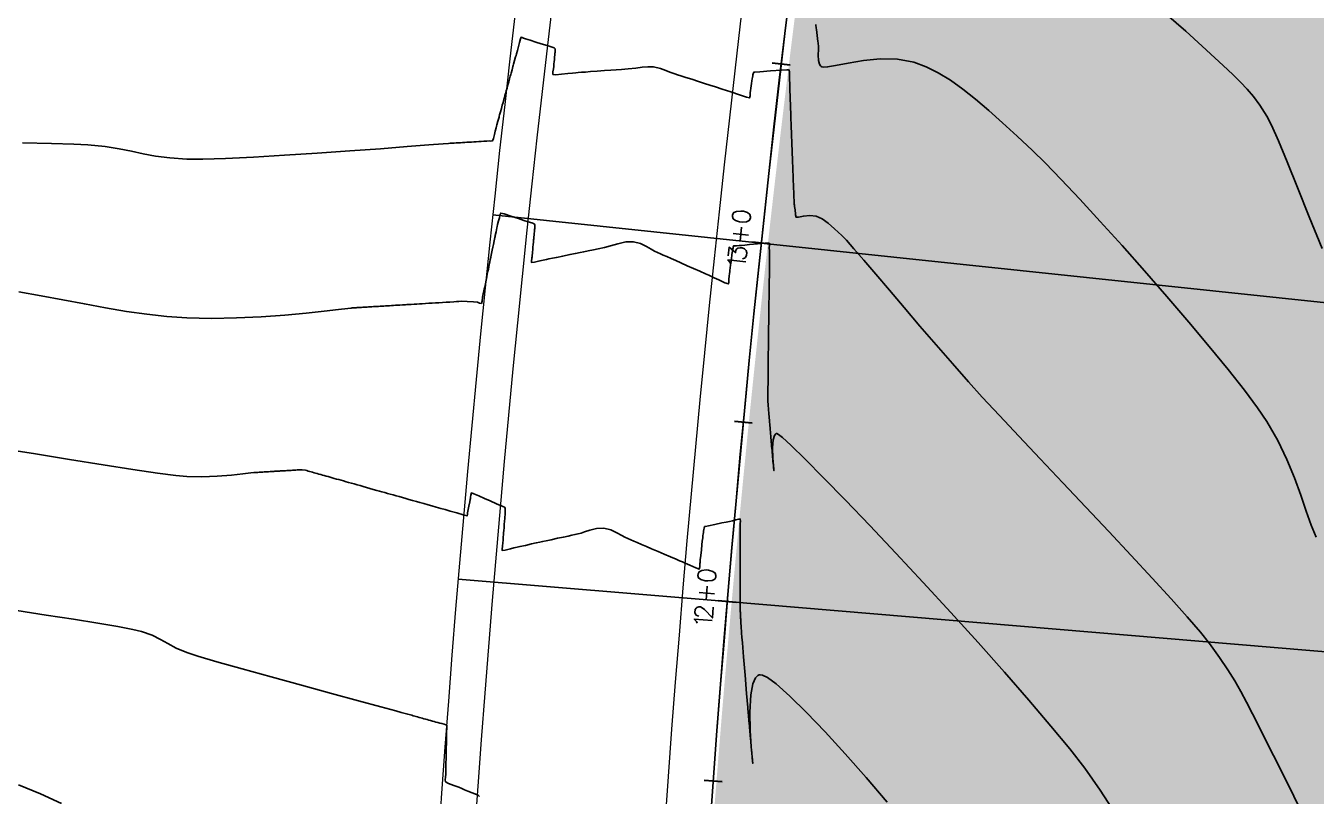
# Model space of a CAD drawing. Header units: millimetres. Extents: x 340454 to 342791, y 6993867 to 6995092.
# Drawn here: x 342015.2 to 342086.9, y 6994591.7 to 6994634.5 of the extents above; entities that cross this region are included whole.
import ezdxf

# ---------------------------------------------------------------- set-up
doc = ezdxf.new("R2010")
doc.units = ezdxf.units.MM
doc.header["$LTSCALE"] = 10
doc.linetypes.add('DASHDOT', pattern=[25.4, 12.7, -6.35, 0, -6.35])
doc.layers.add('_1 TXT_Estaca', color=4, linetype='Continuous', lineweight=30)
for name, color, linetype in [('Alinhamento', 7, 'Continuous'), ('T-HM-CURVA_INTERMEDIARIA', 45, 'Continuous'), ('T-HM-CURVA_MESTRA', 20, 'Continuous'), ('U-SC-SECAO_TIPO', 251, 'Continuous'), ('URB-Calçadas', 2, 'Continuous'), ('URB-Quadras', 3, 'Continuous')]:
    doc.layers.add(name, color=color, linetype=linetype)
doc.styles.add('Padrao', font='romans.shx', dxfattribs={"height": 1.5})

msp = doc.modelspace()

# ---------------------------------------------------------------- hatches: boundary and pattern name
at = {"lineweight": 20, "true_color": 0xfeeab9, "transparency": 33554518}
msp.add_hatch(color=254, dxfattribs=at).paths.add_polyline_path([(342119.159, 6994595.596), (342116.405, 6994600.719), (342115.526, 6994606.747), (342114.078, 6994622.168), (342111.537, 6994629.785), (342111.937, 6994638.612), (342110.22, 6994640.731), (342109.395, 6994645.913), (342105.489, 6994649.745), (342102.922, 6994655.377), (342098.078, 6994662.845), (342096.429, 6994677.718), (342097.194, 6994681.316), (342096.663, 6994685.441), (342098.361, 6994694.551), (342074.759, 6994718.153), (342070.902, 6994715.191, 0.018566), (342058.078, 6994636.195, 0.019313), (342051.792, 6994564.842, -0.000141), (342050.049, 6994525.137, -0.0035), (342048.827, 6994509.216, -0.002554), (342047.698, 6994496.488, -0.003076), (342046.981, 6994490.915), (342046.899, 6994471.038, -0.058975), (342015.5, 6994367.645), (342048.507, 6994361.761), (342062.35, 6994439.415), (342094.824, 6994434.95)])

# ---------------------------------------------------------------- linework, layer by layer
at = {"layer": '_1 TXT_Estaca', "color": 7, "linetype": 'Continuous', "lineweight": 30}
for p, q in [((342057.666, 6994632.31), (342056.673, 6994632.426)), ((342056.56, 6994622.377), (342055.565, 6994622.482)), ((342055.562, 6994612.432), (342054.566, 6994612.527)), ((342054.672, 6994602.477), (342053.676, 6994602.561)), ((342053.892, 6994592.514), (342052.895, 6994592.586))]:
    msp.add_line(p, q, dxfattribs=at)
at = {"layer": 'Alinhamento', "color": 1, "linetype": 'Continuous', "lineweight": -3, "flags": 128}
msp.add_lwpolyline([(342015.498, 6994367.645), (342017.793, 6994375.112, 0.055302), (342046.899, 6994472.8), (342046.869, 6994491.561, 0.001427), (342047.224, 6994494.157, 0.140946), (342047.449, 6994494.937, 0.074236), (342047.385, 6994495.366, 0.025997), (342051.128, 6994542.939, -0.045635), (342069.402, 6994708.821, 0.158515), (342070.754, 6994715.174, -0.001403), (342072.003, 6994720.875)], format="xyb", dxfattribs=at)
at = {"layer": 'T-HM-CURVA_INTERMEDIARIA', "color": 45, "linetype": 'Continuous', "lineweight": -3, "flags": 128}
for points, elevation in [([(342087.207, 6994622.132), (342086.5, 6994623.896), (342085.849, 6994625.518), (342085.272, 6994626.943), (342084.784, 6994628.115), (342084.404, 6994628.978), (342084.149, 6994629.476), (342083.749, 6994630.088), (342083.397, 6994630.573), (342083.055, 6994630.985), (342082.684, 6994631.374), (342082.249, 6994631.794), (342081.71, 6994632.295), (342081.247, 6994632.726), (342080.541, 6994633.376), (342079.634, 6994634.195), (342078.566, 6994635.135)], 702), ([(342086.884, 6994606.095), (342086.611, 6994606.762), (342086.331, 6994607.549), (342086.025, 6994608.435), (342085.673, 6994609.397), (342085.256, 6994610.414), (342084.755, 6994611.462), (342084.149, 6994612.52), (342083.625, 6994613.286), (342082.893, 6994614.261), (342081.989, 6994615.405), (342080.947, 6994616.679), (342079.802, 6994618.045), (342078.589, 6994619.462), (342077.343, 6994620.894), (342076.098, 6994622.299), (342074.891, 6994623.64), (342073.755, 6994624.877), (342072.725, 6994625.971), (342071.836, 6994626.884), (342071.124, 6994627.576), (342070.267, 6994628.373), (342069.459, 6994629.117), (342068.694, 6994629.803), (342067.962, 6994630.428), (342067.257, 6994630.986), (342066.57, 6994631.475), (342065.893, 6994631.888), (342065.218, 6994632.224), (342064.537, 6994632.476), (342063.619, 6994632.647), (342062.668, 6994632.661), (342061.739, 6994632.569), (342060.891, 6994632.426), (342060.18, 6994632.287), (342059.748, 6994632.213), (342059.523, 6994632.199), (342059.427, 6994632.215), (342059.397, 6994632.232), (342059.357, 6994632.271), (342059.296, 6994632.375), (342059.24, 6994632.575), (342059.216, 6994632.875), (342059.231, 6994633.202), (342059.247, 6994633.346), (342059.237, 6994633.415), (342059.228, 6994633.485), (342059.218, 6994633.556), (342059.209, 6994633.629), (342059.187, 6994633.802), (342059.146, 6994634.119), (342059.124, 6994634.292), (342059.115, 6994634.361), (342059.107, 6994634.429), (342059.098, 6994634.498), (342059.09, 6994634.566)], 703), ([(342086.321, 6994590.307), (342085.633, 6994591.719), (342085.025, 6994592.955), (342084.521, 6994593.964), (342084.149, 6994594.697), (342083.709, 6994595.559), (342083.339, 6994596.294), (342083.009, 6994596.939), (342082.691, 6994597.535), (342082.356, 6994598.119), (342081.974, 6994598.73), (342081.517, 6994599.407), (342080.955, 6994600.188), (342080.45, 6994600.823), (342079.726, 6994601.665), (342078.821, 6994602.678), (342077.768, 6994603.828), (342076.605, 6994605.082), (342075.366, 6994606.406), (342074.087, 6994607.764), (342072.803, 6994609.123), (342071.551, 6994610.448), (342070.366, 6994611.706), (342069.284, 6994612.861), (342068.339, 6994613.881), (342067.569, 6994614.73), (342066.681, 6994615.735), (342065.776, 6994616.776), (342064.876, 6994617.822), (342064.003, 6994618.845), (342063.178, 6994619.816), (342062.424, 6994620.705), (342061.761, 6994621.482), (342061.211, 6994622.12), (342060.796, 6994622.588), (342060.538, 6994622.858), (342060.135, 6994623.23), (342059.775, 6994623.539), (342059.44, 6994623.772), (342059.109, 6994623.921), (342058.752, 6994623.965), (342058.4, 6994623.931), (342058.124, 6994623.879), (342057.993, 6994623.868), (342057.961, 6994623.999), (342057.961, 6994624.11), (342057.949, 6994624.197), (342057.937, 6994624.286), (342057.925, 6994624.376), (342057.913, 6994624.467), (342057.905, 6994624.529), (342057.896, 6994624.596), (342057.888, 6994624.665), (342057.882, 6994624.778), (342057.872, 6994624.996), (342057.867, 6994625.137), (342057.861, 6994625.286), (342057.854, 6994625.47), (342057.845, 6994625.684), (342057.838, 6994625.864), (342057.835, 6994625.943), (342057.832, 6994626.017), (342057.824, 6994626.214), (342057.817, 6994626.416), (342057.815, 6994626.467), (342057.813, 6994626.519), (342057.806, 6994626.7), (342057.799, 6994626.888), (342057.796, 6994626.954), (342057.793, 6994627.02), (342057.787, 6994627.185), (342057.781, 6994627.359), (342057.778, 6994627.441), (342057.774, 6994627.522), (342057.769, 6994627.671), (342057.763, 6994627.83), (342057.759, 6994627.927), (342057.756, 6994628.024), (342057.751, 6994628.156), (342057.746, 6994628.301), (342057.741, 6994628.413), (342057.737, 6994628.526), (342057.733, 6994628.644), (342057.728, 6994628.771), (342057.723, 6994628.907), (342057.719, 6994629.028), (342057.715, 6994629.134), (342057.711, 6994629.24), (342057.706, 6994629.391), (342057.701, 6994629.53), (342057.698, 6994629.619), (342057.695, 6994629.709), (342057.689, 6994629.876), (342057.683, 6994630.032), (342057.681, 6994630.104), (342057.678, 6994630.177), (342057.672, 6994630.36), (342057.666, 6994630.534), (342057.664, 6994630.589), (342057.662, 6994630.644), (342057.655, 6994630.843), (342057.648, 6994631.036), (342057.646, 6994631.111), (342057.641, 6994631.256), (342057.631, 6994631.538), (342057.627, 6994631.749), (342057.624, 6994631.945), (342057.614, 6994632.04), (342057.548, 6994632.054), (342057.472, 6994632.057), (342057.185, 6994632.037), (342056.579, 6994631.994), (342055.978, 6994631.95), (342055.703, 6994631.93), (342055.648, 6994631.931), (342055.625, 6994631.883), (342055.61, 6994631.83), (342055.597, 6994631.773), (342055.586, 6994631.716), (342055.571, 6994631.633), (342055.559, 6994631.554), (342055.545, 6994631.451), (342055.522, 6994631.29), (342055.504, 6994631.161), (342055.487, 6994631.038), (342055.467, 6994630.893), (342055.453, 6994630.797), (342055.44, 6994630.702), (342055.436, 6994630.602), (342055.411, 6994630.496), (342055.243, 6994630.538), (342054.861, 6994630.662), (342054.374, 6994630.825), (342053.895, 6994630.983), (342053.514, 6994631.106), (342053.209, 6994631.204), (342052.917, 6994631.298), (342052.575, 6994631.408), (342052.202, 6994631.528), (342051.871, 6994631.635), (342051.601, 6994631.722), (342051.413, 6994631.782), (342051.261, 6994631.831), (342051.14, 6994631.87), (342050.989, 6994631.919), (342050.761, 6994632.011), (342050.456, 6994632.128), (342050.077, 6994632.213), (342049.766, 6994632.224), (342049.443, 6994632.197), (342049.087, 6994632.151), (342048.677, 6994632.11), (342048.299, 6994632.082), (342048.002, 6994632.06), (342047.71, 6994632.039), (342047.347, 6994632.012), (342046.942, 6994631.981), (342046.584, 6994631.954), (342046.29, 6994631.932), (342046.077, 6994631.916), (342045.896, 6994631.902), (342045.753, 6994631.892), (342045.572, 6994631.878), (342045.316, 6994631.85), (342044.967, 6994631.809), (342044.65, 6994631.782), (342044.488, 6994631.796), (342044.478, 6994631.935), (342044.518, 6994632.102), (342044.532, 6994632.244), (342044.545, 6994632.369), (342044.558, 6994632.509), (342044.568, 6994632.602), (342044.576, 6994632.687), (342044.585, 6994632.781), (342044.594, 6994632.869), (342044.599, 6994632.921), (342044.603, 6994632.972), (342044.607, 6994633.025), (342044.61, 6994633.092), (342044.611, 6994633.153), (342044.607, 6994633.228), (342044.559, 6994633.271), (342044.44, 6994633.31), (342044.162, 6994633.398), (342043.829, 6994633.505), (342043.544, 6994633.597), (342043.231, 6994633.699), (342042.974, 6994633.783), (342042.857, 6994633.821), (342042.786, 6994633.849), (342042.722, 6994633.865), (342042.69, 6994633.775), (342042.638, 6994633.576), (342042.578, 6994633.347), (342042.516, 6994633.126), (342042.465, 6994632.94), (342042.442, 6994632.857), (342042.417, 6994632.77), (342042.363, 6994632.573), (342042.306, 6994632.366), (342042.288, 6994632.301), (342042.27, 6994632.235), (342042.222, 6994632.062), (342042.17, 6994631.875), (342042.146, 6994631.787), (342042.122, 6994631.7), (342042.08, 6994631.551), (342042.034, 6994631.384), (342042.004, 6994631.274), (342041.974, 6994631.164), (342041.939, 6994631.04), (342041.899, 6994630.893), (342041.86, 6994630.749), (342041.826, 6994630.627), (342041.795, 6994630.514), (342041.764, 6994630.401), (342041.718, 6994630.235), (342041.678, 6994630.089), (342041.653, 6994629.999), (342041.629, 6994629.91), (342041.577, 6994629.722), (342041.53, 6994629.549), (342041.512, 6994629.484), (342041.494, 6994629.418), (342041.437, 6994629.208), (342041.382, 6994629.009), (342041.36, 6994628.927), (342041.336, 6994628.838), (342041.285, 6994628.654), (342041.235, 6994628.468), (342041.183, 6994628.243), (342041.139, 6994628.116), (342041.047, 6994628.101), (342040.941, 6994628.104), (342040.815, 6994628.096), (342040.649, 6994628.086), (342040.505, 6994628.077), (342040.368, 6994628.069), (342040.23, 6994628.061), (342040.098, 6994628.053), (342039.966, 6994628.045), (342039.838, 6994628.037), (342039.712, 6994628.03), (342039.589, 6994628.022), (342039.467, 6994628.015), (342039.349, 6994628.008), (342039.232, 6994628.001), (342039.118, 6994627.994), (342039.005, 6994627.987), (342038.896, 6994627.98), (342038.789, 6994627.974), (342038.681, 6994627.967), (342038.384, 6994627.944), (342037.591, 6994627.881), (342036.399, 6994627.789), (342034.905, 6994627.676), (342033.206, 6994627.552), (342031.399, 6994627.425), (342029.582, 6994627.307), (342027.851, 6994627.205), (342026.304, 6994627.128), (342025.037, 6994627.087), (342024.149, 6994627.09), (342023.203, 6994627.158), (342022.42, 6994627.262), (342021.734, 6994627.391), (342021.08, 6994627.532), (342020.393, 6994627.671), (342019.61, 6994627.797), (342018.663, 6994627.897), (342017.883, 6994627.935), (342016.645, 6994627.967), (342015.026, 6994627.994)], 704), ([(342063.059, 6994591.381), (342061.889, 6994592.745), (342060.727, 6994594.06), (342059.609, 6994595.283), (342058.571, 6994596.368), (342057.65, 6994597.272), (342056.882, 6994597.95), (342056.401, 6994598.299), (342056.131, 6994598.434), (342055.998, 6994598.458), (342055.947, 6994598.449), (342055.872, 6994598.411), (342055.742, 6994598.278), (342055.594, 6994597.951), (342055.475, 6994597.333), (342055.422, 6994596.377), (342055.443, 6994595.364), (342055.502, 6994594.448), (342055.553, 6994593.89), (342055.581, 6994593.625), (342055.59, 6994593.54), (342055.591, 6994593.529), (342055.589, 6994593.537), (342055.585, 6994593.578), (342055.583, 6994593.611), (342055.575, 6994593.693), (342055.567, 6994593.771), (342055.559, 6994593.86), (342055.551, 6994593.944), (342055.543, 6994594.028), (342055.536, 6994594.101), (342055.529, 6994594.175), (342055.522, 6994594.258), (342055.515, 6994594.332), (342055.508, 6994594.405), (342055.501, 6994594.487), (342055.494, 6994594.562), (342055.487, 6994594.636), (342055.48, 6994594.716), (342055.473, 6994594.791), (342055.466, 6994594.866), (342055.459, 6994594.945), (342055.452, 6994595.021), (342055.446, 6994595.096), (342055.439, 6994595.174), (342055.432, 6994595.252), (342055.425, 6994595.328), (342055.419, 6994595.403), (342055.412, 6994595.48), (342055.405, 6994595.555), (342055.399, 6994595.631), (342055.392, 6994595.706), (342055.386, 6994595.783), (342055.379, 6994595.859), (342055.373, 6994595.933), (342055.366, 6994596.01), (342055.36, 6994596.087), (342055.353, 6994596.159), (342055.348, 6994596.227), (342055.34, 6994596.314), (342055.313, 6994596.638), (342055.247, 6994597.423), (342055.161, 6994598.438), (342055.076, 6994599.451), (342055.01, 6994600.23), (342054.983, 6994600.544), (342054.977, 6994600.622), (342054.971, 6994600.7), (342054.965, 6994600.778), (342054.959, 6994600.855), (342054.954, 6994600.933), (342054.949, 6994601.01), (342054.944, 6994601.087), (342054.939, 6994601.164), (342054.93, 6994601.322), (342054.921, 6994601.477), (342054.917, 6994601.54), (342054.914, 6994601.602), (342054.911, 6994601.664), (342054.908, 6994601.726), (342054.905, 6994601.788), (342054.902, 6994601.85), (342054.9, 6994601.911), (342054.898, 6994601.973), (342054.896, 6994602.034), (342054.895, 6994602.095), (342054.893, 6994602.156), (342054.893, 6994602.243), (342054.892, 6994602.376), (342054.892, 6994602.531), (342054.892, 6994602.755), (342054.892, 6994602.874), (342054.892, 6994602.959), (342054.891, 6994603.159), (342054.891, 6994603.373), (342054.891, 6994603.445), (342054.891, 6994603.518), (342054.891, 6994603.685), (342054.891, 6994603.871), (342054.891, 6994603.972), (342054.891, 6994604.073), (342054.891, 6994604.209), (342054.891, 6994604.37), (342054.891, 6994604.503), (342054.891, 6994604.628), (342054.891, 6994604.748), (342054.891, 6994604.869), (342054.891, 6994605.042), (342054.891, 6994605.188), (342054.891, 6994605.278), (342054.892, 6994605.367), (342054.892, 6994605.564), (342054.892, 6994605.744), (342054.892, 6994605.805), (342054.892, 6994605.866), (342054.892, 6994605.985), (342054.893, 6994606.185), (342054.893, 6994606.295), (342054.893, 6994606.365), (342054.893, 6994606.471), (342054.894, 6994606.678), (342054.894, 6994606.842), (342054.911, 6994606.994), (342054.895, 6994607.104), (342054.8, 6994607.105), (342054.641, 6994607.06), (342054.472, 6994607.014), (342054.296, 6994606.976), (342054.12, 6994606.938), (342053.875, 6994606.886), (342053.486, 6994606.802), (342053.126, 6994606.725), (342052.966, 6994606.691), (342052.91, 6994606.687), (342052.883, 6994606.595), (342052.868, 6994606.519), (342052.853, 6994606.424), (342052.844, 6994606.359), (342052.831, 6994606.266), (342052.822, 6994606.193), (342052.815, 6994606.135), (342052.807, 6994606.066), (342052.786, 6994605.871), (342052.766, 6994605.68), (342052.76, 6994605.626), (342052.754, 6994605.572), (342052.745, 6994605.487), (342052.733, 6994605.376), (342052.719, 6994605.252), (342052.7, 6994605.077), (342052.675, 6994604.841), (342052.658, 6994604.685), (342052.653, 6994604.633), (342052.647, 6994604.582), (342052.65, 6994604.458), (342052.62, 6994604.325), (342052.427, 6994604.387), (342052.09, 6994604.54), (342051.835, 6994604.659), (342051.679, 6994604.726), (342051.524, 6994604.792), (342051.335, 6994604.873), (342051.025, 6994605.005), (342050.665, 6994605.158), (342050.327, 6994605.303), (342049.97, 6994605.455), (342049.681, 6994605.579), (342049.417, 6994605.692), (342049.177, 6994605.795), (342048.98, 6994605.878), (342048.818, 6994605.947), (342048.652, 6994606.019), (342048.485, 6994606.09), (342048.314, 6994606.188), (342048.044, 6994606.346), (342047.7, 6994606.502), (342047.311, 6994606.594), (342046.911, 6994606.578), (342046.544, 6994606.49), (342046.248, 6994606.387), (342046.062, 6994606.322), (342045.885, 6994606.284), (342045.708, 6994606.245), (342045.535, 6994606.207), (342045.327, 6994606.161), (342045.071, 6994606.105), (342044.748, 6994606.034), (342044.399, 6994605.958), (342044.105, 6994605.894), (342043.912, 6994605.852), (342043.758, 6994605.819), (342043.566, 6994605.776), (342043.305, 6994605.719), (342042.961, 6994605.643), (342042.654, 6994605.575), (342042.502, 6994605.542), (342042.409, 6994605.522), (342042.317, 6994605.502), (342042.134, 6994605.455), (342041.837, 6994605.384), (342041.668, 6994605.358), (342041.667, 6994605.466), (342041.685, 6994605.561), (342041.69, 6994605.619), (342041.702, 6994605.772), (342041.717, 6994605.951), (342041.724, 6994606.035), (342041.731, 6994606.12), (342041.739, 6994606.22), (342041.749, 6994606.341), (342041.759, 6994606.466), (342041.772, 6994606.62), (342041.786, 6994606.791), (342041.804, 6994607.002), (342041.814, 6994607.118), (342041.819, 6994607.185), (342041.824, 6994607.25), (342041.828, 6994607.317), (342041.832, 6994607.374), (342041.836, 6994607.446), (342041.838, 6994607.508), (342041.841, 6994607.582), (342041.841, 6994607.655), (342041.839, 6994607.718), (342041.792, 6994607.77), (342041.663, 6994607.825), (342041.362, 6994607.954), (342041, 6994608.108), (342040.693, 6994608.24), (342040.37, 6994608.388), (342040.102, 6994608.514), (342039.965, 6994608.555), (342039.927, 6994608.434), (342039.919, 6994608.315), (342039.907, 6994608.253), (342039.895, 6994608.192), (342039.87, 6994608.059), (342039.824, 6994607.818), (342039.787, 6994607.626), (342039.752, 6994607.441), (342039.735, 6994607.354), (342039.722, 6994607.283), (342039.651, 6994607.303), (342039.499, 6994607.346), (342039.159, 6994607.442), (342038.783, 6994607.548), (342038.499, 6994607.628), (342038.271, 6994607.692), (342038.011, 6994607.766), (342037.756, 6994607.838), (342037.553, 6994607.895), (342037.318, 6994607.961), (342037.089, 6994608.026), (342036.906, 6994608.077), (342036.694, 6994608.137), (342036.487, 6994608.195), (342036.321, 6994608.242), (342036.129, 6994608.296), (342035.941, 6994608.349), (342035.79, 6994608.392), (342035.615, 6994608.441), (342035.443, 6994608.49), (342035.305, 6994608.529), (342035.145, 6994608.574), (342034.987, 6994608.618), (342034.861, 6994608.654), (342034.714, 6994608.695), (342034.51, 6994608.753), (342034.317, 6994608.807), (342034.129, 6994608.86), (342033.95, 6994608.911), (342033.776, 6994608.96), (342033.611, 6994609.006), (342033.446, 6994609.053), (342033.295, 6994609.095), (342033.142, 6994609.138), (342033.001, 6994609.178), (342032.859, 6994609.218), (342032.727, 6994609.256), (342032.594, 6994609.293), (342032.47, 6994609.328), (342032.346, 6994609.363), (342032.23, 6994609.396), (342032.114, 6994609.429), (342032.004, 6994609.46), (342031.895, 6994609.49), (342031.791, 6994609.52), (342031.688, 6994609.548), (342031.59, 6994609.576), (342031.493, 6994609.603), (342031.401, 6994609.63), (342031.309, 6994609.655), (342031.221, 6994609.68), (342031.135, 6994609.704), (342031.052, 6994609.728), (342030.97, 6994609.751), (342030.891, 6994609.773), (342030.814, 6994609.796), (342030.738, 6994609.817), (342030.566, 6994609.829), (342030.385, 6994609.837), (342030.291, 6994609.832), (342030.2, 6994609.825), (342030.112, 6994609.82), (342030.027, 6994609.815), (342029.944, 6994609.81), (342029.863, 6994609.805), (342029.785, 6994609.8), (342029.709, 6994609.796), (342029.635, 6994609.791), (342029.564, 6994609.787), (342029.492, 6994609.783), (342029.426, 6994609.779), (342029.365, 6994609.775), (342029.306, 6994609.771), (342029.244, 6994609.768), (342029.192, 6994609.765), (342029.137, 6994609.761), (342029.084, 6994609.758), (342029.036, 6994609.755), (342028.981, 6994609.752), (342028.882, 6994609.746), (342028.789, 6994609.74), (342028.699, 6994609.735), (342028.614, 6994609.73), (342028.532, 6994609.725), (342028.454, 6994609.72), (342028.379, 6994609.715), (342028.307, 6994609.711), (342028.237, 6994609.707), (342028.171, 6994609.703), (342028.107, 6994609.699), (342028.046, 6994609.695), (342027.986, 6994609.692), (342027.929, 6994609.688), (342027.874, 6994609.685), (342027.711, 6994609.663), (342027.273, 6994609.611), (342026.628, 6994609.546), (342025.846, 6994609.487), (342024.996, 6994609.452), (342024.149, 6994609.46), (342023.54, 6994609.521), (342022.517, 6994609.66), (342021.148, 6994609.865), (342019.5, 6994610.122), (342017.642, 6994610.417), (342015.64, 6994610.736), (342013.563, 6994611.067)], 706), ([(342040.412, 6994591.7), (342040.364, 6994591.751), (342040.252, 6994591.797), (342040.009, 6994591.895), (342039.754, 6994591.999), (342039.576, 6994592.072), (342039.436, 6994592.131), (342039.258, 6994592.205), (342038.98, 6994592.31), (342038.685, 6994592.422), (342038.526, 6994592.509), (342038.512, 6994592.629), (342038.531, 6994592.769), (342038.534, 6994592.937), (342038.539, 6994593.155), (342038.541, 6994593.274), (342038.543, 6994593.331), (342038.544, 6994593.388), (342038.548, 6994593.569), (342038.552, 6994593.778), (342038.554, 6994593.879), (342038.556, 6994593.979), (342038.559, 6994594.106), (342038.563, 6994594.282), (342038.567, 6994594.456), (342038.569, 6994594.582), (342038.572, 6994594.684), (342038.574, 6994594.787), (342038.579, 6994595.009), (342038.583, 6994595.198), (342038.585, 6994595.291), (342038.59, 6994595.479), (342038.594, 6994595.661), (342038.533, 6994595.678), (342038.444, 6994595.703), (342038.312, 6994595.74), (342038.203, 6994595.77), (342038.098, 6994595.799), (342037.994, 6994595.828), (342037.893, 6994595.857), (342037.793, 6994595.884), (342037.696, 6994595.912), (342037.6, 6994595.938), (342037.506, 6994595.965), (342037.413, 6994595.991), (342037.322, 6994596.016), (342037.233, 6994596.041), (342037.145, 6994596.065), (342037.059, 6994596.089), (342036.975, 6994596.113), (342036.891, 6994596.136), (342036.81, 6994596.159), (342036.729, 6994596.181), (342036.651, 6994596.203), (342036.573, 6994596.225), (342036.497, 6994596.246), (342036.421, 6994596.267), (342036.348, 6994596.288), (342036.275, 6994596.308), (342036.203, 6994596.328), (342036.134, 6994596.347), (342036.064, 6994596.367), (342035.755, 6994596.45), (342034.925, 6994596.674), (342033.696, 6994597.007), (342032.19, 6994597.416), (342030.528, 6994597.871), (342028.833, 6994598.337), (342027.226, 6994598.785), (342025.828, 6994599.18), (342024.762, 6994599.493), (342024.149, 6994599.689), (342023.557, 6994599.941), (342023.102, 6994600.186), (342022.691, 6994600.421), (342022.233, 6994600.649), (342021.633, 6994600.867), (342021.151, 6994600.979), (342020.324, 6994601.133), (342019.21, 6994601.322), (342017.865, 6994601.537), (342016.345, 6994601.773), (342014.705, 6994602.021)], 707), ([(342017.201, 6994591.308), (342016.027, 6994591.843), (342014.804, 6994592.335)], 708)]:
    msp.add_lwpolyline(points, dxfattribs=dict(at, elevation=elevation))
at = {"layer": 'T-HM-CURVA_MESTRA', "color": 20, "linetype": 'Continuous', "lineweight": -3, "elevation": 705, "flags": 128}
msp.add_lwpolyline([(342075.812, 6994590.621), (342074.884, 6994592.04), (342074.027, 6994593.261), (342073.199, 6994594.333), (342072.153, 6994595.609), (342070.928, 6994597.046), (342069.566, 6994598.603), (342068.106, 6994600.239), (342066.588, 6994601.913), (342065.052, 6994603.584), (342063.537, 6994605.209), (342062.085, 6994606.748), (342060.734, 6994608.16), (342059.526, 6994609.402), (342058.499, 6994610.435), (342057.694, 6994611.215), (342057.236, 6994611.631), (342057.016, 6994611.807), (342056.931, 6994611.855), (342056.909, 6994611.857), (342056.866, 6994611.833), (342056.795, 6994611.738), (342056.727, 6994611.502), (342056.69, 6994611.072), (342056.702, 6994610.481), (342056.732, 6994610.075), (342056.752, 6994609.87), (342056.759, 6994609.802), (342056.76, 6994609.793), (342056.758, 6994609.8), (342056.755, 6994609.835), (342056.753, 6994609.862), (342056.746, 6994609.932), (342056.739, 6994610.002), (342056.732, 6994610.084), (342056.721, 6994610.199), (342056.711, 6994610.307), (342056.7, 6994610.43), (342056.69, 6994610.546), (342056.679, 6994610.662), (342056.669, 6994610.777), (342056.658, 6994610.893), (342056.646, 6994611.034), (342056.638, 6994611.124), (342056.633, 6994611.176), (342056.626, 6994611.258), (342056.615, 6994611.379), (342056.606, 6994611.488), (342056.595, 6994611.608), (342056.586, 6994611.722), (342056.576, 6994611.836), (342056.566, 6994611.95), (342056.556, 6994612.065), (342056.547, 6994612.179), (342056.537, 6994612.293), (342056.515, 6994612.557), (342056.48, 6994612.975), (342056.461, 6994613.198), (342056.455, 6994613.276), (342056.448, 6994613.354), (342056.443, 6994613.432), (342056.437, 6994613.51), (342056.432, 6994613.588), (342056.426, 6994613.666), (342056.427, 6994613.757), (342056.429, 6994613.959), (342056.431, 6994614.192), (342056.433, 6994614.418), (342056.435, 6994614.606), (342056.436, 6994614.69), (342056.436, 6994614.77), (342056.439, 6994614.976), (342056.441, 6994615.189), (342056.441, 6994615.247), (342056.442, 6994615.305), (342056.444, 6994615.491), (342056.446, 6994615.687), (342056.447, 6994615.762), (342056.448, 6994615.837), (342056.449, 6994616.006), (342056.451, 6994616.185), (342056.452, 6994616.277), (342056.453, 6994616.369), (342056.455, 6994616.52), (342056.457, 6994616.684), (342056.458, 6994616.791), (342056.46, 6994616.899), (342056.461, 6994617.034), (342056.463, 6994617.182), (342056.464, 6994617.305), (342056.466, 6994617.428), (342056.468, 6994617.552), (342056.469, 6994617.681), (342056.471, 6994617.825), (342056.473, 6994617.955), (342056.474, 6994618.067), (342056.475, 6994618.179), (342056.478, 6994618.336), (342056.48, 6994618.481), (342056.481, 6994618.58), (342056.482, 6994618.678), (342056.484, 6994618.847), (342056.487, 6994619.007), (342056.488, 6994619.091), (342056.489, 6994619.176), (342056.492, 6994619.358), (342056.494, 6994619.531), (342056.495, 6994619.603), (342056.496, 6994619.675), (342056.499, 6994619.868), (342056.502, 6994620.054), (342056.502, 6994620.114), (342056.503, 6994620.173), (342056.506, 6994620.377), (342056.509, 6994620.576), (342056.511, 6994620.672), (342056.514, 6994620.887), (342056.518, 6994621.098), (342056.519, 6994621.171), (342056.521, 6994621.289), (342056.524, 6994621.502), (342056.526, 6994621.618), (342056.527, 6994621.669), (342056.522, 6994621.781), (342056.512, 6994622.002), (342056.505, 6994622.171), (342056.516, 6994622.319), (342056.494, 6994622.43), (342056.285, 6994622.432), (342055.86, 6994622.396), (342055.416, 6994622.349), (342055.153, 6994622.322), (342054.965, 6994622.307), (342054.826, 6994622.295), (342054.678, 6994622.283), (342054.585, 6994622.276), (342054.535, 6994622.28), (342054.509, 6994622.232), (342054.493, 6994622.175), (342054.48, 6994622.118), (342054.468, 6994622.051), (342054.458, 6994621.991), (342054.445, 6994621.9), (342054.43, 6994621.779), (342054.402, 6994621.555), (342054.384, 6994621.406), (342054.372, 6994621.309), (342054.36, 6994621.211), (342054.341, 6994621.057), (342054.323, 6994620.913), (342054.313, 6994620.829), (342054.303, 6994620.746), (342054.285, 6994620.602), (342054.263, 6994620.419), (342054.261, 6994620.267), (342054.232, 6994620.162), (342054.04, 6994620.226), (342053.705, 6994620.385), (342053.452, 6994620.508), (342053.297, 6994620.576), (342053.143, 6994620.645), (342052.955, 6994620.728), (342052.647, 6994620.865), (342052.289, 6994621.024), (342051.953, 6994621.173), (342051.599, 6994621.331), (342051.312, 6994621.459), (342051.049, 6994621.576), (342050.811, 6994621.682), (342050.616, 6994621.769), (342050.455, 6994621.84), (342050.289, 6994621.914), (342050.123, 6994621.988), (342049.954, 6994622.088), (342049.686, 6994622.25), (342049.345, 6994622.411), (342048.957, 6994622.509), (342048.535, 6994622.494), (342048.101, 6994622.398), (342047.692, 6994622.276), (342047.349, 6994622.183), (342047.01, 6994622.115), (342046.737, 6994622.059), (342046.452, 6994622.002), (342046.198, 6994621.95), (342045.995, 6994621.908), (342045.741, 6994621.856), (342045.429, 6994621.792), (342045.039, 6994621.713), (342044.682, 6994621.64), (342044.465, 6994621.595), (342044.261, 6994621.554), (342044.133, 6994621.528), (342044.04, 6994621.509), (342043.948, 6994621.49), (342043.764, 6994621.446), (342043.466, 6994621.379), (342043.297, 6994621.357), (342043.297, 6994621.464), (342043.316, 6994621.559), (342043.322, 6994621.617), (342043.327, 6994621.665), (342043.332, 6994621.72), (342043.349, 6994621.899), (342043.37, 6994622.117), (342043.381, 6994622.227), (342043.392, 6994622.338), (342043.407, 6994622.496), (342043.419, 6994622.617), (342043.425, 6994622.672), (342043.43, 6994622.727), (342043.449, 6994622.924), (342043.468, 6994623.114), (342043.474, 6994623.185), (342043.478, 6994623.251), (342043.482, 6994623.34), (342043.482, 6994623.399), (342043.478, 6994623.472), (342043.414, 6994623.518), (342043.324, 6994623.548), (342043.117, 6994623.612), (342042.871, 6994623.689), (342042.576, 6994623.789), (342042.159, 6994623.932), (342041.777, 6994624.054), (342041.587, 6994624.094), (342041.541, 6994623.989), (342041.519, 6994623.84), (342041.474, 6994623.675), (342041.416, 6994623.459), (342041.387, 6994623.348), (342041.371, 6994623.27), (342041.328, 6994623.065), (342041.285, 6994622.853), (342041.273, 6994622.795), (342041.261, 6994622.737), (342041.223, 6994622.553), (342041.183, 6994622.357), (342041.167, 6994622.278), (342041.151, 6994622.199), (342041.118, 6994622.039), (342041.081, 6994621.862), (342041.06, 6994621.759), (342041.039, 6994621.657), (342041.012, 6994621.524), (342040.98, 6994621.366), (342040.953, 6994621.231), (342040.927, 6994621.107), (342040.903, 6994620.989), (342040.879, 6994620.871), (342040.844, 6994620.698), (342040.814, 6994620.55), (342040.796, 6994620.463), (342040.778, 6994620.375), (342040.737, 6994620.169), (342040.699, 6994619.984), (342040.688, 6994619.932), (342040.678, 6994619.879), (342040.659, 6994619.788), (342040.622, 6994619.605), (342040.585, 6994619.423), (342040.555, 6994619.208), (342040.517, 6994619.085), (342040.416, 6994619.103), (342040.294, 6994619.148), (342040.083, 6994619.166), (342039.727, 6994619.188), (342039.429, 6994619.197), (342039.265, 6994619.193), (342039.134, 6994619.182), (342038.977, 6994619.17), (342038.761, 6994619.157), (342038.552, 6994619.145), (342038.348, 6994619.132), (342038.152, 6994619.12), (342037.96, 6994619.109), (342037.774, 6994619.098), (342037.592, 6994619.087), (342037.417, 6994619.076), (342037.235, 6994619.065), (342037.079, 6994619.056), (342036.928, 6994619.046), (342036.785, 6994619.038), (342036.616, 6994619.028), (342036.506, 6994619.021), (342036.438, 6994619.017), (342036.371, 6994619.013), (342036.306, 6994619.009), (342036.241, 6994619.005), (342036.135, 6994618.999), (342035.989, 6994618.99), (342035.866, 6994618.982), (342035.748, 6994618.975), (342035.631, 6994618.968), (342035.519, 6994618.961), (342035.407, 6994618.955), (342035.3, 6994618.948), (342035.193, 6994618.942), (342035.09, 6994618.936), (342034.988, 6994618.929), (342034.89, 6994618.923), (342034.792, 6994618.918), (342034.698, 6994618.912), (342034.604, 6994618.906), (342034.514, 6994618.901), (342034.424, 6994618.895), (342034.337, 6994618.89), (342034.251, 6994618.885), (342034.168, 6994618.88), (342034.085, 6994618.875), (342034.005, 6994618.87), (342033.926, 6994618.865), (342033.848, 6994618.861), (342033.772, 6994618.856), (342033.698, 6994618.852), (342033.624, 6994618.847), (342033.552, 6994618.843), (342033.482, 6994618.839), (342033.413, 6994618.834), (342033.345, 6994618.83), (342033.278, 6994618.826), (342033.09, 6994618.801), (342032.578, 6994618.736), (342031.791, 6994618.645), (342030.78, 6994618.539), (342029.597, 6994618.434), (342028.291, 6994618.341), (342026.914, 6994618.275), (342025.517, 6994618.249), (342024.149, 6994618.275), (342023.048, 6994618.351), (342021.93, 6994618.476), (342020.795, 6994618.641), (342019.642, 6994618.837), (342018.469, 6994619.053), (342017.276, 6994619.279), (342016.062, 6994619.505), (342014.826, 6994619.721)], dxfattribs=at)
at = {"layer": 'U-SC-SECAO_TIPO', "color": 251, "linetype": 'DASHDOT', "lineweight": -3}
for points in [[(342041.146, 6994624.009), (342056.062, 6994622.43), (342116.37, 6994616.045)], [(342039.227, 6994603.772), (342054.174, 6994602.519), (342123.93, 6994596.671)]]:
    msp.add_lwpolyline(points, dxfattribs=at)
at = {"layer": 'URB-Calçadas', "lineweight": 0}
for points in [[(341855.722, 6994793.533, 0.040243), (341827.214, 6994612.041, 0.374062), (341831.04, 6994604.709, -0.06762), (341882.483, 6994571.801, 0.623397), (341889.068, 6994574.67, -0.020769), (341896.826, 6994663.947, -2.171006), (341908.618, 6994669.224, 0.02498), (341899.609, 6994562.94, 0.240837), (341904.437, 6994552.633, 0.042745), (341951.796, 6994521.968, 0.583941), (341962.301, 6994528.078, 0.011372), (341963.148, 6994544.94, -0.040951), (341979.664, 6994708.317, -2.033074), (341989.108, 6994698.718, 0.039016), (341974.145, 6994544.683, -0.017692), (341972.451, 6994517.698, 0.385816), (341976.453, 6994510.124, 0.039668), (342026.046, 6994493.296, 0.497561), (342034.832, 6994499.697, 0.024473), (342038.129, 6994543.226, -0.044523), (342055.858, 6994707.42)], [(341465.549, 6994408.477, 0.017619), (341608.344, 6994403.976, 0.095454), (341661.137, 6994415.012), (341661.137, 6994415.012), (341661.137, 6994415.012, 0.080859), (341702.01, 6994444.146), (341702.01, 6994444.146, -0.216427), (341713.237, 6994445.318), (341715.159, 6994444.283, -0.070464), (341719.112, 6994441.373), (341762.085, 6994399.264, -0.1217), (341777.729, 6994375.246, 0.346942), (341824.461, 6994337.89), (341885.502, 6994331.862, 0.032652), (341897.249, 6994331.897, 0.063839), (341919.984, 6994336.412, 0.019522), (341947.001, 6994347.519, -0.066321), (342002.369, 6994364.024, 0.079793), (342013.358, 6994369.194), (342015.438, 6994375.96, 0.055249), (342044.396, 6994473.014), (342044.366, 6994491.724, 0.02818), (342048.626, 6994542.987, -0.045751), (342067.037, 6994709.74)]]:
    msp.add_lwpolyline(points, format="xyb", dxfattribs=at)
at = {"layer": 'URB-Quadras', "color": 252, "lineweight": 0}
msp.add_lwpolyline([(342051.126, 6994542.93, -0.045635), (342069.399, 6994708.813, 2.142686), (342053.545, 6994706.037, 0.044035), (342036.13, 6994543.269, -0.024467)], format="xyb", dxfattribs=at)
at = {"layer": 'URB-Quadras', "color": 0, "lineweight": 0}
msp.add_lwpolyline([(342094.824, 6994434.95), (342120.326, 6994603.299), (342111.491, 6994629.785), (342111.891, 6994638.612), (342110.174, 6994640.731), (342109.349, 6994645.913), (342105.444, 6994649.745), (342102.876, 6994655.377), (342098.032, 6994662.845), (342096.383, 6994677.718), (342097.148, 6994681.316), (342096.617, 6994685.441), (342098.316, 6994694.551), (342072, 6994720.867, 0.001403), (342070.751, 6994715.165, -0.158515), (342069.399, 6994708.813, 0.045635), (342051.126, 6994542.93, -0.025997)], format="xyb", dxfattribs=at)

# ---------------------------------------------------------------- texts
at = {"layer": '_1 TXT_Estaca', "color": 1, "linetype": 'Continuous', "lineweight": 30, "char_height": 1, "attachment_point": 7, "style": 'Padrao'}
for s, insert, rotation in [('0', (342055.414, 6994623.426), 83.89927), ('+', (342055.297, 6994622.325), 83.96846), ('3', (342055.201, 6994621.413), 84.02574), ('1', (342055.151, 6994620.928), 84.05624), ('0', (342053.504, 6994603.501), 85.15006), ('+', (342053.411, 6994602.398), 85.21925), ('2', (342053.336, 6994601.485), 85.27653), ('1', (342053.295, 6994600.998), 85.30703)]:
    msp.add_mtext(s, dxfattribs=dict(at, insert=insert, rotation=rotation))

doc.saveas('drawing.dxf')
